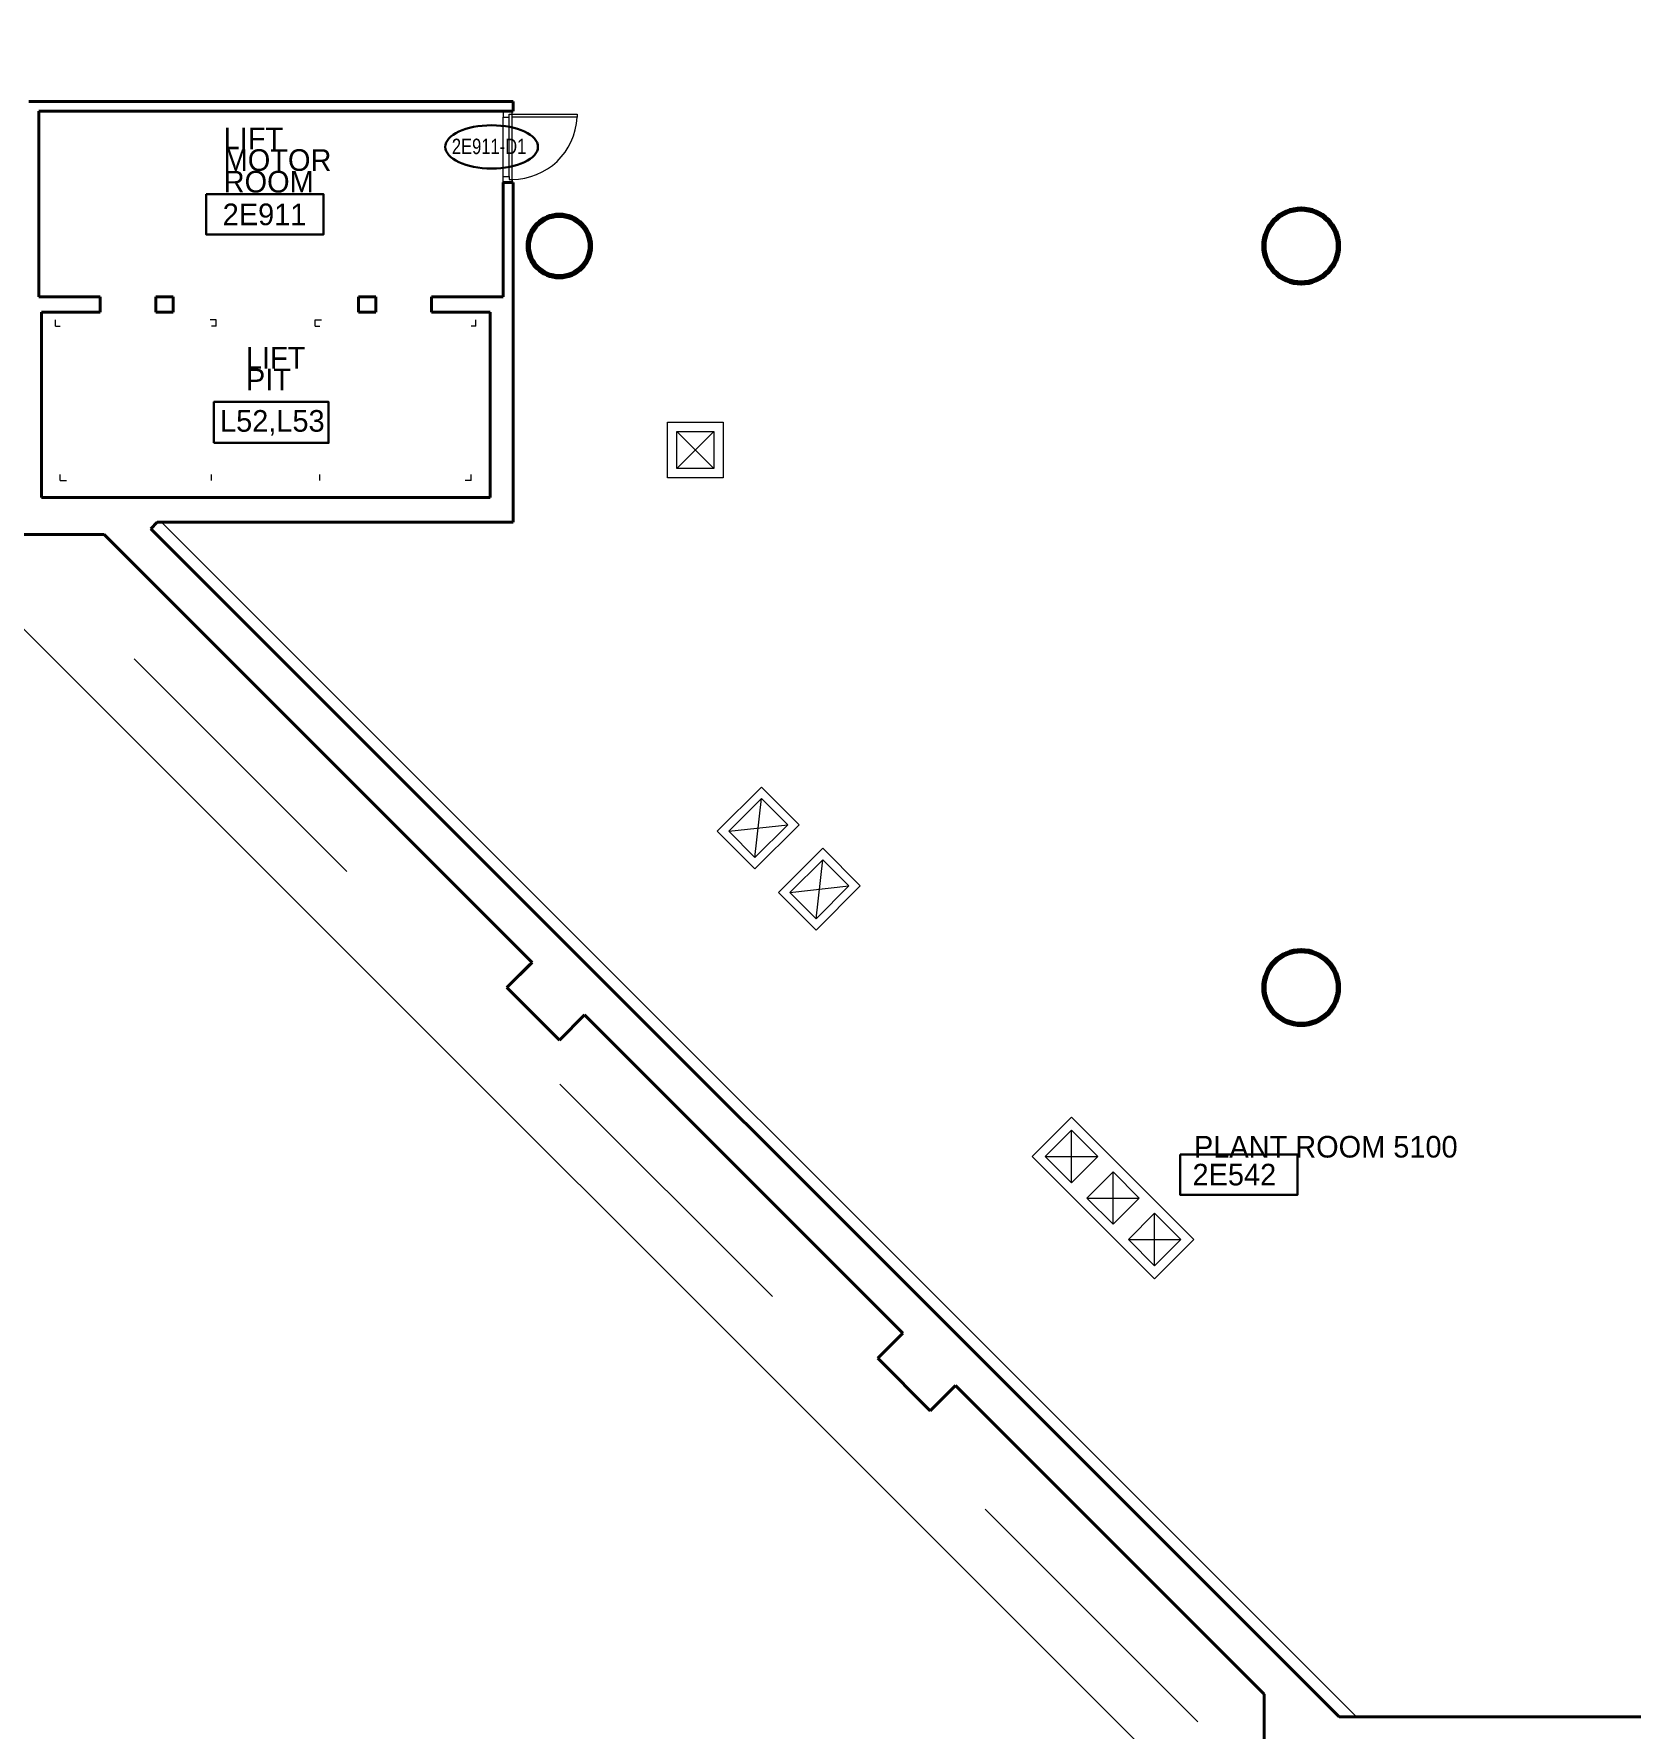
# Model space of a CAD drawing. Header units: metres. Extents: x 1807 to 3745, y 842 to 1968.
# Drawn here: x 3345.5 to 3371.34, y 1308 to 1335.43 of the extents above; entities that cross this region are included whole.
import ezdxf
from ezdxf.enums import TextEntityAlignment as Align

# ---------------------------------------------------------------- set-up
doc = ezdxf.new("R2010")
doc.units = ezdxf.units.M
doc.header["$MEASUREMENT"] = 0
doc.linetypes.add('DGN1', pattern=[7.299439, 0, -7.299439])
doc.linetypes.add('DGN2', pattern=[9.732586, 4.866293, -4.866293])
doc.layers.get('0').update_dxf_attribs({"lineweight": 0})
for name, color, linetype, lineweight in [('Level 1', 7, 'Continuous', 0), ('Level 31', 7, 'Continuous', 0), ('Level 33', 7, 'Continuous', 0), ('Primary Door', 7, 'Continuous', 0), ('TRIRIGA DOOR BOX', 7, 'Continuous', 0)]:
    doc.layers.add(name, color=color, linetype=linetype, lineweight=lineweight)
doc.styles.add('Style-CHAR_FAST_FONT', font='CHAR_FAST_FONT.shx', dxfattribs={"height": 0.2})

# ---------------------------------------------------------------- blocks, each defined once
blk = doc.blocks.new('AnonymusCell_162')
at = {"layer": 'Primary Door', "color": 7, "linetype": 'Continuous', "lineweight": 30}
blk.add_ellipse((0, 0), major_axis=(0.75, 0), ratio=0.466667, dxfattribs=at)
at = {"layer": 'Primary Door', "color": 7, "linetype": 'Continuous', "lineweight": 30, "style": 'Style-CHAR_FAST_FONT', "width": 0.799986}
blk.add_text('2E911-D1', height=0.25, dxfattribs=at).set_placement((-0.643, 0.133), align=Align.TOP_LEFT)
blk = doc.blocks.new('RFNUM4_46')
at = {"layer": 'Level 33', "color": 7, "linetype": 'Continuous', "lineweight": 30, "extrusion": (0, 0, -1)}
blk.add_lwpolyline([(0, 0), (-0.01237, 0), (-0.01237, 0.00442), (0, 0.00442)], close=True, dxfattribs=at)
at = {"layer": 'Level 33', "color": 7, "linetype": 'Continuous', "lineweight": 30, "style": 'Style-CHAR_FAST_FONT'}
blk.add_text('L52,L53', height=0.002333, dxfattribs=at).set_placement((0.00066, 0.00238), align=Align.MIDDLE_LEFT)

msp = doc.modelspace()

# ---------------------------------------------------------------- linework, layer by layer
at = {"layer": 'Level 1', "color": 7, "linetype": 'DGN2', "lineweight": 0}
msp.add_line((3371.21, 1301.234), (3257.21, 1415.234), dxfattribs=at)
at = {"layer": 'Level 1', "color": 7, "linetype": 'Continuous', "lineweight": 13}
for p, q in [((3364.375, 1306.761), (3284.736, 1386.4)), ((3355.9, 1329), (3356.5, 1329)), ((3355.9, 1328.4), (3355.9, 1329)), ((3356.5, 1329), (3356.5, 1328.4)), ((3356.5, 1328.4), (3355.9, 1328.4)), ((3357.27, 1323.059), (3356.739, 1322.529)), ((3357.694, 1322.635), (3357.27, 1323.059)), ((3356.739, 1322.529), (3357.164, 1322.104)), ((3357.164, 1322.104), (3357.694, 1322.635)), ((3358.26, 1322.069), (3357.729, 1321.539)), ((3358.684, 1321.645), (3358.26, 1322.069)), ((3357.729, 1321.539), (3358.153, 1321.114)), ((3358.153, 1321.114), (3358.684, 1321.645)), ((3362.284, 1317.69), (3361.86, 1317.266)), ((3362.709, 1317.266), (3362.284, 1317.69)), ((3361.86, 1317.266), (3362.284, 1316.842)), ((3362.284, 1316.842), (3362.709, 1317.266)), ((3362.956, 1317.018), (3362.532, 1316.594)), ((3363.38, 1316.594), (3362.956, 1317.018)), ((3362.532, 1316.594), (3362.956, 1316.17)), ((3362.956, 1316.17), (3363.38, 1316.594)), ((3363.628, 1316.347), (3363.204, 1315.922)), ((3364.052, 1315.922), (3363.628, 1316.347)), ((3363.204, 1315.922), (3363.628, 1315.498)), ((3363.628, 1315.498), (3364.052, 1315.922))]:
    msp.add_line(p, q, dxfattribs=at)
at = {"layer": 'Level 1', "color": 7, "linetype": 'Continuous', "lineweight": 40}
for p, q in [((3345.42, 1334.34), (3353.25, 1334.34)), ((3353.25, 1334.34), (3353.25, 1334.18)), ((3353.25, 1334.18), (3345.58, 1334.18)), ((3345.58, 1334.18), (3345.58, 1331.18)), ((3353.09, 1331.18), (3353.09, 1333.03)), ((3353.09, 1333.03), (3353.25, 1333.03)), ((3353.25, 1333.03), (3353.25, 1327.53)), ((3345.58, 1331.18), (3346.57, 1331.18)), ((3346.57, 1331.18), (3346.57, 1330.93)), ((3347.47, 1331.18), (3347.75, 1331.18)), ((3347.47, 1330.93), (3347.47, 1331.18)), ((3347.75, 1331.18), (3347.75, 1330.93)), ((3350.75, 1331.18), (3351.03, 1331.18)), ((3350.75, 1330.93), (3350.75, 1331.18)), ((3351.03, 1331.18), (3351.03, 1330.93)), ((3351.93, 1330.93), (3351.93, 1331.18)), ((3351.93, 1331.18), (3353.09, 1331.18)), ((3346.57, 1330.93), (3345.62, 1330.93)), ((3345.62, 1330.93), (3345.62, 1327.93)), ((3347.75, 1330.93), (3347.47, 1330.93)), ((3351.03, 1330.93), (3350.75, 1330.93)), ((3352.88, 1330.93), (3351.93, 1330.93)), ((3352.88, 1327.93), (3352.88, 1330.93)), ((3345.62, 1327.93), (3352.88, 1327.93)), ((3347.495, 1327.53), (3347.389, 1327.424)), ((3353.25, 1327.53), (3347.495, 1327.53)), ((3345.02, 1327.33), (3346.635, 1327.33)), ((3353.558, 1320.407), (3346.635, 1327.33)), ((3347.389, 1327.424), (3366.613, 1308.2)), ((3353.151, 1320), (3353.558, 1320.407)), ((3353.151, 1320.001), (3353.522, 1320.372)), ((3354, 1319.151), (3353.151, 1320)), ((3354, 1319.151), (3354.407, 1319.558)), ((3359.558, 1314.407), (3354.407, 1319.558)), ((3359.151, 1314), (3359.558, 1314.407)), ((3360, 1313.151), (3359.151, 1314)), ((3360, 1313.151), (3360.407, 1313.558)), ((3365.4, 1308.565), (3360.407, 1313.558)), ((3365.4, 1308.565), (3365.4, 1307.4)), ((3377.434, 1308.2), (3366.613, 1308.2))]:
    msp.add_line(p, q, dxfattribs=at)
at = {"layer": 'Level 1', "color": 7, "linetype": 'Continuous', "lineweight": 0}
for p, q in [((3353.234, 1334.18), (3353.09, 1334.18)), ((3353.09, 1334.18), (3353.09, 1334.084)), ((3353.234, 1334.18), (3353.09, 1334.18)), ((3353.09, 1334.18), (3353.09, 1334.084)), ((3353.09, 1333.126), (3353.09, 1334.084)), ((3353.09, 1334.084), (3353.186, 1334.084)), ((3353.09, 1334.084), (3353.186, 1334.084)), ((3353.186, 1334.084), (3353.186, 1334.132)), ((3353.186, 1334.132), (3353.234, 1334.132)), ((3353.186, 1334.084), (3353.186, 1334.132)), ((3353.186, 1334.132), (3353.234, 1334.132)), ((3353.186, 1333.126), (3353.186, 1334.084)), ((3353.234, 1334.132), (3353.234, 1334.18)), ((3353.234, 1334.132), (3353.234, 1334.18)), ((3353.234, 1333.03), (3353.234, 1334.132)), ((3353.234, 1334.132), (3354.288, 1334.132)), ((3353.234, 1334.084), (3353.234, 1334.132)), ((3354.288, 1334.084), (3353.234, 1334.084)), ((3354.288, 1334.132), (3354.288, 1334.084)), ((3353.09, 1333.03), (3353.09, 1333.126)), ((3353.09, 1333.126), (3353.186, 1333.126)), ((3353.09, 1333.03), (3353.09, 1333.126)), ((3353.09, 1333.126), (3353.186, 1333.126)), ((3353.234, 1333.03), (3353.09, 1333.03)), ((3353.234, 1333.03), (3353.09, 1333.03)), ((3353.186, 1333.126), (3353.186, 1333.078)), ((3353.186, 1333.126), (3353.186, 1333.078)), ((3353.186, 1333.078), (3353.234, 1333.078)), ((3353.186, 1333.078), (3353.234, 1333.078)), ((3353.234, 1333.078), (3353.234, 1333.03)), ((3353.234, 1333.078), (3353.234, 1333.03)), ((3355.75, 1329.15), (3356.65, 1329.15)), ((3355.75, 1328.25), (3355.75, 1329.15)), ((3356.65, 1329.15), (3356.65, 1328.25)), ((3355.9, 1328.4), (3356.5, 1329)), ((3355.9, 1329), (3356.5, 1328.4)), ((3356.65, 1328.25), (3355.75, 1328.25)), ((3366.896, 1308.2), (3347.566, 1327.53)), ((3357.27, 1323.243), (3356.555, 1322.529)), ((3357.878, 1322.635), (3357.27, 1323.243)), ((3357.164, 1322.104), (3357.27, 1323.059)), ((3356.555, 1322.529), (3357.164, 1321.921)), ((3356.739, 1322.529), (3357.694, 1322.635)), ((3357.164, 1321.921), (3357.878, 1322.635)), ((3358.26, 1322.253), (3357.545, 1321.539)), ((3358.868, 1321.645), (3358.26, 1322.253)), ((3358.153, 1321.114), (3358.26, 1322.069)), ((3357.545, 1321.539), (3358.153, 1320.931)), ((3357.729, 1321.539), (3358.684, 1321.645)), ((3358.153, 1320.931), (3358.868, 1321.645)), ((3362.284, 1317.902), (3361.648, 1317.266)), ((3364.264, 1315.922), (3362.284, 1317.902)), ((3362.284, 1316.841), (3362.284, 1317.69)), ((3361.648, 1317.266), (3363.628, 1315.286)), ((3361.86, 1317.266), (3362.709, 1317.266)), ((3362.956, 1316.17), (3362.956, 1317.018)), ((3362.532, 1316.594), (3363.38, 1316.594)), ((3363.628, 1315.498), (3363.628, 1316.347)), ((3363.204, 1315.922), (3364.052, 1315.922)), ((3363.628, 1315.286), (3364.264, 1315.922))]:
    msp.add_line(p, q, dxfattribs=at)
at = {"layer": 'Level 1', "color": 7, "linetype": 'DGN1', "lineweight": 0}
for p, q in [((3345.85, 1330.705), (3345.85, 1330.805)), ((3348.45, 1330.805), (3345.85, 1330.805)), ((3348.45, 1330.705), (3348.45, 1330.805)), ((3350.05, 1330.805), (3352.65, 1330.805)), ((3350.05, 1330.705), (3350.05, 1330.805)), ((3352.65, 1330.705), (3352.65, 1330.805)), ((3345.85, 1330.705), (3345.925, 1330.705)), ((3345.925, 1328.205), (3345.925, 1330.705)), ((3348.375, 1328.205), (3348.375, 1330.705)), ((3348.45, 1330.705), (3348.375, 1330.705)), ((3350.05, 1330.705), (3350.125, 1330.705)), ((3350.125, 1328.205), (3350.125, 1330.705)), ((3352.65, 1330.705), (3352.575, 1330.705)), ((3352.575, 1328.205), (3352.575, 1330.705)), ((3345.925, 1328.205), (3348.375, 1328.205)), ((3352.575, 1328.205), (3350.125, 1328.205))]:
    msp.add_line(p, q, dxfattribs=at)
at = {"layer": 'Level 1', "color": 7, "linetype": 'Continuous', "lineweight": 70}
for centre, radius in [((3354, 1332), 0.5), ((3366, 1332), 0.6), ((3366, 1320), 0.6)]:
    msp.add_circle(centre, radius, dxfattribs=at)
at = {"layer": 'Level 1', "color": 7, "linetype": 'Continuous', "lineweight": 0}
msp.add_arc((3353.234, 1334.132), 1.054, 270, 357.3974, dxfattribs=at)
at = {"layer": 'TRIRIGA DOOR BOX', "color": 251, "linetype": 'Continuous', "lineweight": 30, "true_color": 0x555555}
for points in [[(3348.286, 1332.837), (3350.186, 1332.837), (3350.186, 1332.187), (3348.286, 1332.187)], [(3364.042, 1317.298), (3365.942, 1317.298), (3365.942, 1316.648), (3364.042, 1316.648)]]:
    msp.add_lwpolyline(points, close=True, dxfattribs=at)

# ---------------------------------------------------------------- block references
at = {"color": 7, "linetype": 'Continuous', "lineweight": 0}
msp.add_blockref('AnonymusCell_162', (3352.904, 1333.604), dxfattribs=at)
at = {"color": 1, "linetype": 'Continuous', "lineweight": 30, "xscale": 149.9999906867585, "yscale": 149.9999906867585, "zscale": 149.9999906867585}
msp.add_blockref('RFNUM4_46', (3348.412, 1328.813), dxfattribs=at)

# ---------------------------------------------------------------- texts
at = {"layer": 'Level 31', "color": 7, "linetype": 'Continuous', "lineweight": 30, "style": 'Style-CHAR_FAST_FONT'}
msp.add_text('PLANT ROOM 5100', height=0.35, dxfattribs=at).set_placement((3364.265, 1317.424), align=Align.MIDDLE_LEFT)
at = {"layer": 'Level 31', "color": 7, "linetype": 'Continuous', "lineweight": 30, "insert": (3348.57, 1333.389), "char_height": 0.35, "width": 1.78555, "attachment_point": 4, "line_spacing_factor": 0.6, "style": 'Style-CHAR_FAST_FONT'}
msp.add_mtext('LIFT\\PMOTOR\\PROOM\\P', dxfattribs=at)
at = {"layer": 'Level 31', "color": 7, "linetype": 'Continuous', "lineweight": 13, "insert": (3348.93, 1330.015), "char_height": 0.35, "width": 1.40358, "attachment_point": 4, "line_spacing_factor": 0.6, "style": 'Style-CHAR_FAST_FONT'}
msp.add_mtext('LIFT\\PPIT\\P', dxfattribs=at)
at = {"layer": 'Level 33', "color": 7, "linetype": 'Continuous', "lineweight": 13, "style": 'Style-CHAR_FAST_FONT'}
for s, p in [('2E911', (3348.554, 1332.512)), ('2E542', (3364.242, 1316.973))]:
    msp.add_text(s, height=0.35, dxfattribs=at).set_placement(p, align=Align.MIDDLE_LEFT)

doc.saveas('drawing.dxf')
